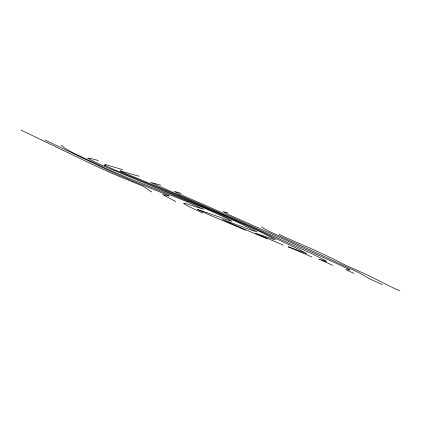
<?xml version="1.0" encoding="UTF-8"?>
<svg xmlns="http://www.w3.org/2000/svg" width="421" height="421" viewBox="0 0 421 421"><rect width="100%" height="100%" fill="white"/><g stroke="black" fill="none" stroke-linecap="round" stroke-linejoin="round"><path stroke-width="0.63" d="M279.407 233.86C278.544 234.471 281.696 235.434 282.254 235.913A23.181 0.81 22.7 0 0 284.807 237.134L313.34 249.595A22.718 0.795 22.7 0 1 316.187 250.858L331.353 258.026A180.03 6.283 22.7 0 1 334.958 259.825L345.236 265.009L361.65 272.408A80.59 2.81 22.7 0 1 365.265 274.039A82.116 2.868 22.7 0 1 368.801 275.655L393.125 287.838A25.365 0.884 22.7 0 0 396.908 289.543L399.95 290.885M139.088 176.225L120.064 170.831L120.606 171.194A10.12 0.353 22.7 0 0 122.906 172.305L166.379 190.434A66.144 2.31 22.7 0 1 180.167 196.249L226.656 216.447L260.225 231.771L270.792 237.034L275.423 239.907L255.436 233.213L283.38 245.18M98.488 160.575L91.131 158.491L87.652 158.122C103.945 167.148 121.843 173.152 138.872 180.709L203.99 207.958L224.819 217.299L231.908 221.167L226.777 219.688L197.57 209.39A14.719 0.516 22.7 0 0 198.638 210.016L205.443 213.189A26.76 0.931 22.7 0 0 209.726 215.078L245.627 230.213M227.719 212.731L223.062 211.605L230.955 215.647L284.454 239.533A94.088 3.284 22.7 0 1 289.795 241.949L328.533 259.868A152.039 5.305 22.7 0 0 333.258 262.015L347.614 268.619A19.898 0.695 22.7 0 1 349.077 269.393L349.73 269.987L345.762 269.54L353.851 273.371M160.622 185.108L150.518 182.361L174.815 193.207A200.806 7.01 22.7 0 1 182.461 196.481L212.579 209.537L255.2 228.719L297.889 248.911L306.888 253.7L292.032 248.143A19.94 0.695 22.7 0 0 289.595 247.259L288.143 246.785L311.861 256.921M122.743 169.721L105.924 164.648L104.982 164.653L105.497 165.211L104.276 165.164L115.175 170.095L144.866 182.282A74.122 2.589 22.7 0 1 158.017 187.729L214.236 211.721L237.918 222.404L257.02 231.85L250.8 229.961L222.383 219.425L233.881 224.756L267.224 238.854M181.125 193.328L174.189 191.392L179.53 194.118L208.59 206.748A129.489 4.52 22.7 0 1 221.278 212.316L310.298 252.979A70.349 2.458 22.7 0 1 313.098 254.31L317.202 256.31A125.3 4.373 22.7 0 1 320.06 257.736L326.47 261.304A31.412 1.095 22.7 0 1 326.386 261.452L318.671 259.089L332.69 265.293M202.627 213L191.187 207.685A46.315 1.616 22.7 0 1 188.655 206.427L185.829 204.906A77.548 2.705 22.7 0 1 183.972 203.69L183.73 203.211L186.24 203.68L203.969 209.374L184.961 200.901L127.295 177.63L108.229 169.463L73.712 153.16L65.102 148.355L61.113 145.256M21.05 130.115L95.02 165.658L114.617 174.462A14.319 0.5 22.7 0 0 116.912 175.42L143.008 186.208L151.707 191.971M45.221 140.093L110.77 171.515A40.132 1.4 22.7 0 0 116.564 174.11L130.778 180.23A19.982 0.7 22.7 0 0 134.873 181.919L167.879 195.176L169.163 195.944L162.606 194.528L175.762 201.548M382.468 284.638L369.012 278.591L366.275 276.992A126.758 4.426 22.7 0 0 364.244 275.676L361.718 274.234A89.941 3.136 22.7 0 0 357.171 271.877L313.603 251.516A290.158 10.125 22.7 0 1 309.567 249.653L271.834 232.602A29.502 1.031 22.7 0 1 268.393 230.982L261.53 227.04"/></g></svg>
